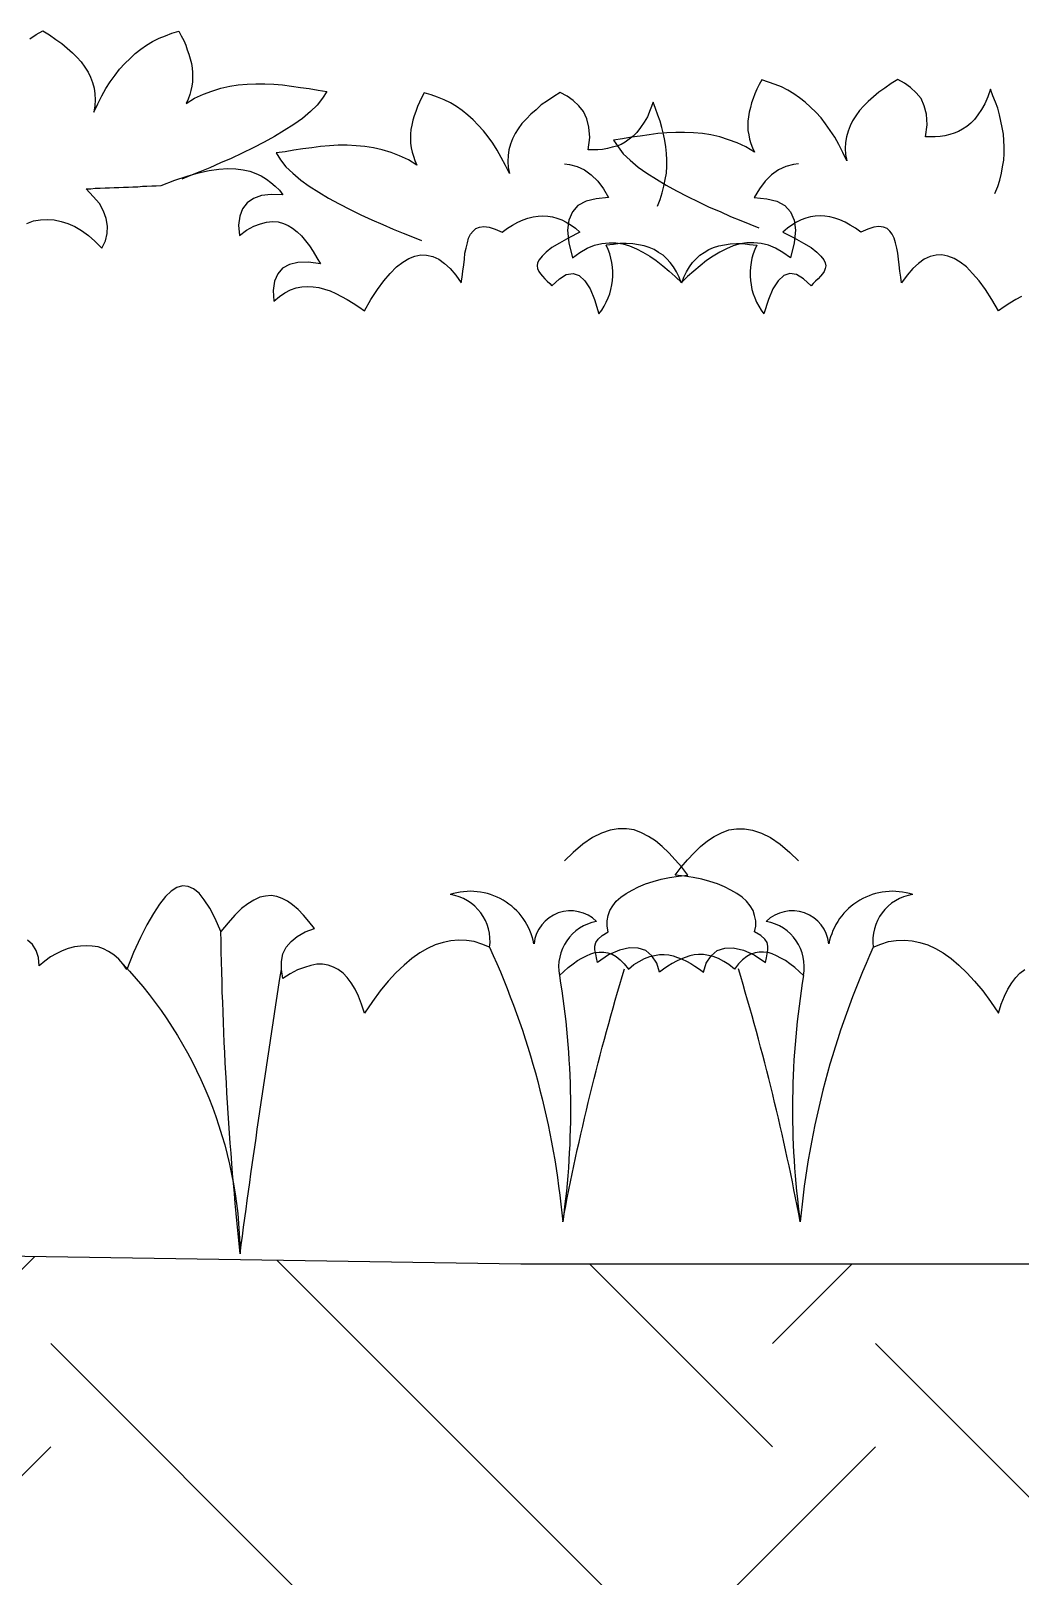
# Model space of a CAD drawing. Extents: x -24232 to 27340, y -23039 to 23489.
# Drawn here: x -17617 to -17277, y -22369 to -21839 of the extents above; entities that cross this region are included whole.
import ezdxf

# ---------------------------------------------------------------- set-up
doc = ezdxf.new("R2010")
doc.units = 0
doc.header["$LTSCALE"] = 10
doc.layers.add('0-HATCH', color=8, linetype='CONTINUOUS')
doc.layers.add('3', color=3, linetype='CONTINUOUS')

msp = doc.modelspace()

# ---------------------------------------------------------------- hatches: boundary and pattern name
at = {"layer": '0-HATCH'}
h = msp.add_hatch(dxfattribs=at)
h.set_pattern_fill('EARTH', color=256, scale=800, angle=45, style=0)
h.set_pattern_definition([(45, (5830.53, -1359.33), (3e-14, 282.8427), [200, -200]), (45, (5777.5, -1306.3), (3e-14, 282.8427), [200, -200]), (45, (5724.46, -1253.27), (3e-14, 282.8427), [200, -200]), (135, (5724.46, -1217.91), (-282.8427, 3e-14), [200, -200]), (135, (5777.5, -1164.88), (-282.8427, 3e-14), [200, -200]), (135, (5830.53, -1111.85), (-282.8427, 3e-14), [200, -200])])
h.paths.add_polyline_path([(-13068.16, -22639.61), (-13387.39, -22639.61), (-13387.39, -22239.61), (-13637.39, -22239.61), (-14387.39, -22239.61), (-14387.39, -22639.61), (-14830.76, -22639.61), (-14980.76, -22489.61), (-15794.02, -22489.61), (-15944.02, -22639.61), (-16019.56, -22639.61), (-16019.56, -22879.36), (-15938.93, -22879.36), (-15761.7, -22870.5), (-15584.46, -22852.79), (-14999.59, -22835.07), (-14840.08, -22835.07), (-14724.88, -22826.21), (-14485.61, -22835.07), (-13785.53, -22897.07), (-13555.13, -22905.93), (-13351.31, -22932.5), (-13068.16, -22932.5)])
h.paths.add_polyline_path([(-16019.56, -22639.61), (-16387.39, -22639.61), (-16387.39, -22239.61), (-16637.39, -22239.61), (-16689.11, -22239.61), (-16724, -22239.61), (-16772.32, -22240.78), (-16885.05, -22243.46), (-16911.89, -22246.15), (-16981.63, -22255.59, 0.004794), (-16982.63, -22264.65, 0.012207), (-16983.67, -22255.73), (-17000.47, -22256.88), (-17094.42, -22256.88), (-17131.01, -22256.88, 0.002551), (-17131.25, -22259.04, -0.000139), (-17131.17, -22256.88), (-17182.99, -22256.88), (-17266.2, -22262.24), (-17448.73, -22262.24), (-17655.92, -22259.04), (-17727.88, -22256.88), (-17781.56, -22251.51), (-17802.87, -22251.51, 0.018007), (-17804.55, -22264.65, 0.006955), (-17806.06, -22251.51), (-17827.19, -22251.51), (-17891.65, -22249.4, -0.018631), (-17889.28, -22265.65, -0.022253), (-17892.67, -22249.37), (-17990.93, -22246.15), (-18146.61, -22243.46), (-18184, -22232.99), (-18355.97, -22243.46), (-18471.39, -22243.46), (-18640.49, -22243.46), (-18726.38, -22246.15), (-18857.3, -22238.6), (-18927.7, -22243.46), (-18994.8, -22243.46), (-19032.38, -22251.51), (-19104.85, -22262.24), (-18393.63, -22533.93), (-18180.95, -22666.79), (-18092.33, -22693.36), (-17959.4, -22790.79), (-17853.06, -22835.07), (-17507.46, -22888.21), (-17436.56, -22888.21), (-17303.64, -22897.07), (-17011.2, -22897.07), (-16825.1, -22897.07), (-16444.05, -22852.79), (-16151.61, -22879.36), (-16071.86, -22879.36), (-16019.56, -22879.36)])

# ---------------------------------------------------------------- linework, layer by layer
at = {"layer": '3', "color": 11}
for points in [[(-17617.05, -21842.03), (-17614.97, -21840.51), (-17612.62, -21839.26), (-17612.62, -21839.26), (-17610.4, -21840.65), (-17608.19, -21842.17), (-17606.11, -21843.55), (-17604.31, -21845.21), (-17602.51, -21846.74), (-17600.99, -21848.26), (-17599.47, -21849.92), (-17598.22, -21851.72), (-17597.12, -21853.38), (-17596.29, -21855.18), (-17595.59, -21856.98), (-17595.04, -21858.92), (-17594.76, -21860.86), (-17594.63, -21862.93), (-17594.76, -21865.01), (-17595.18, -21867.08), (-17595.18, -21867.08), (-17593.8, -21864.32), (-17592.41, -21861.55), (-17591.03, -21859.06), (-17589.5, -21856.7), (-17587.84, -21854.49), (-17586.32, -21852.41), (-17584.52, -21850.47), (-17582.72, -21848.68), (-17580.92, -21847.01), (-17578.99, -21845.49), (-17577.05, -21844.11), (-17574.97, -21842.86), (-17572.76, -21841.75), (-17570.54, -21840.92), (-17568.33, -21840.09), (-17565.97, -21839.4), (-17565.97, -21839.4), (-17565.14, -21840.92), (-17564.31, -21842.59), (-17563.62, -21844.11), (-17563.07, -21845.77), (-17562.51, -21847.29), (-17562.1, -21848.81), (-17561.68, -21850.47), (-17561.41, -21852), (-17561.27, -21853.52), (-17561.27, -21855.04), (-17561.27, -21856.7), (-17561.55, -21858.23), (-17561.82, -21859.75), (-17562.24, -21861.13), (-17562.79, -21862.65), (-17563.48, -21864.18), (-17563.48, -21864.18), (-17560.58, -21862.38), (-17557.53, -21860.99), (-17554.63, -21859.89), (-17551.58, -21858.92), (-17548.54, -21858.23), (-17545.63, -21857.81), (-17542.58, -21857.53), (-17539.54, -21857.39), (-17536.49, -21857.39), (-17533.45, -21857.53), (-17530.4, -21857.81), (-17527.36, -21858.23), (-17524.31, -21858.64), (-17521.27, -21859.06), (-17518.22, -21859.61), (-17515.18, -21860.02), (-17515.18, -21860.02), (-17516.7, -21862.38), (-17518.5, -21864.73), (-17520.85, -21866.95), (-17523.62, -21869.3), (-17526.53, -21871.37), (-17529.85, -21873.45), (-17533.17, -21875.53), (-17536.77, -21877.46), (-17540.51, -21879.4), (-17544.24, -21881.2), (-17547.98, -21883), (-17551.72, -21884.52), (-17555.32, -21886.18), (-17558.78, -21887.57), (-17561.96, -21888.81), (-17565.01, -21890.06)], [(-17286.06, -21894.99), (-17286.06, -21894.99), (-17285.1, -21892.64), (-17284.4, -21890.43), (-17283.85, -21888.07), (-17283.43, -21885.86), (-17283.02, -21883.64), (-17282.88, -21881.29), (-17282.88, -21879.08), (-17283.02, -21876.86), (-17283.16, -21874.65), (-17283.57, -21872.43), (-17283.99, -21870.22), (-17284.54, -21868), (-17285.1, -21865.79), (-17285.93, -21863.71), (-17286.76, -21861.5), (-17287.59, -21859.28), (-17287.59, -21859.28), (-17288.56, -21861.91), (-17289.52, -21864.27), (-17290.63, -21866.2), (-17291.88, -21868), (-17293.12, -21869.66), (-17294.37, -21870.91), (-17295.75, -21872.02), (-17297.14, -21872.99), (-17298.52, -21873.82), (-17300.04, -21874.37), (-17301.57, -21874.79), (-17303.23, -21875.2), (-17304.89, -21875.48), (-17306.55, -21875.62), (-17308.21, -21875.62), (-17309.87, -21875.62), (-17309.87, -21875.62), (-17309.32, -21871.46), (-17309.59, -21867.86), (-17310.29, -21864.96), (-17311.39, -21862.47), (-17313.05, -21860.53), (-17314.99, -21858.73), (-17317.07, -21857.21), (-17319.42, -21855.96), (-17319.42, -21855.96), (-17321.64, -21857.35), (-17323.85, -21858.87), (-17325.93, -21860.25), (-17327.73, -21861.91), (-17329.52, -21863.44), (-17331.05, -21864.96), (-17332.57, -21866.62), (-17333.82, -21868.42), (-17334.92, -21870.08), (-17335.75, -21871.88), (-17336.45, -21873.68), (-17337, -21875.62), (-17337.28, -21877.55), (-17337.41, -21879.63), (-17337.28, -21881.71), (-17336.86, -21883.78), (-17336.86, -21883.78), (-17338.24, -21881.01), (-17339.63, -21878.25), (-17341.01, -21875.75), (-17342.54, -21873.4), (-17344.2, -21871.19), (-17345.72, -21869.11), (-17347.52, -21867.17), (-17349.32, -21865.37), (-17351.12, -21863.71), (-17353.05, -21862.19), (-17354.99, -21860.81), (-17357.07, -21859.56), (-17359.28, -21858.45), (-17361.5, -21857.62), (-17363.71, -21856.79), (-17366.07, -21856.1), (-17366.07, -21856.1), (-17366.9, -21857.62), (-17367.73, -21859.28), (-17368.42, -21860.81), (-17368.97, -21862.47), (-17369.53, -21863.99), (-17369.94, -21865.51), (-17370.36, -21867.17), (-17370.63, -21868.7), (-17370.77, -21870.22), (-17370.77, -21871.74), (-17370.77, -21873.4), (-17370.49, -21874.92), (-17370.22, -21876.45), (-17369.8, -21877.83), (-17369.25, -21879.35), (-17368.56, -21880.88), (-17368.56, -21880.88), (-17371.46, -21879.08), (-17374.51, -21877.69), (-17377.41, -21876.58), (-17380.46, -21875.62), (-17383.5, -21874.92), (-17386.41, -21874.51), (-17389.46, -21874.23), (-17392.5, -21874.09), (-17395.55, -21874.09), (-17398.59, -21874.23), (-17401.64, -21874.51), (-17404.68, -21874.92), (-17407.73, -21875.34), (-17410.77, -21875.75), (-17413.82, -21876.31), (-17416.86, -21876.72), (-17416.86, -21876.72), (-17415.34, -21879.08), (-17413.54, -21881.43), (-17411.19, -21883.64), (-17408.42, -21886), (-17405.51, -21888.07), (-17402.19, -21890.15), (-17398.87, -21892.23), (-17395.27, -21894.16), (-17391.53, -21896.1), (-17387.8, -21897.9), (-17384.06, -21899.7), (-17380.32, -21901.22), (-17376.72, -21902.88), (-17373.26, -21904.27), (-17370.08, -21905.51), (-17367.03, -21906.76)], [(-17401.81, -21899.4), (-17401.81, -21899.4), (-17400.84, -21897.05), (-17400.15, -21894.83), (-17399.59, -21892.48), (-17399.18, -21890.27), (-17398.76, -21888.05), (-17398.62, -21885.7), (-17398.62, -21883.49), (-17398.76, -21881.27), (-17398.9, -21879.06), (-17399.32, -21876.84), (-17399.73, -21874.63), (-17400.28, -21872.41), (-17400.84, -21870.2), (-17401.67, -21868.12), (-17402.5, -21865.91), (-17403.33, -21863.69), (-17403.33, -21863.69), (-17404.3, -21866.32), (-17405.27, -21868.68), (-17406.37, -21870.61), (-17407.62, -21872.41), (-17408.87, -21874.07), (-17410.11, -21875.32), (-17411.5, -21876.43), (-17412.88, -21877.4), (-17414.26, -21878.23), (-17415.79, -21878.78), (-17417.31, -21879.19), (-17418.97, -21879.61), (-17420.63, -21879.89), (-17422.29, -21880.02), (-17423.95, -21880.02), (-17425.61, -21880.02), (-17425.61, -21880.02), (-17425.06, -21875.87), (-17425.34, -21872.27), (-17426.03, -21869.37), (-17427.14, -21866.88), (-17428.8, -21864.94), (-17430.73, -21863.14), (-17432.81, -21861.62), (-17435.16, -21860.37), (-17435.16, -21860.37), (-17437.38, -21861.75), (-17439.59, -21863.28), (-17441.67, -21864.66), (-17443.47, -21866.32), (-17445.27, -21867.84), (-17446.79, -21869.37), (-17448.31, -21871.03), (-17449.56, -21872.83), (-17450.67, -21874.49), (-17451.5, -21876.29), (-17452.19, -21878.09), (-17452.74, -21880.02), (-17453.02, -21881.96), (-17453.16, -21884.04), (-17453.02, -21886.11), (-17452.6, -21888.19), (-17452.6, -21888.19), (-17453.99, -21885.42), (-17455.37, -21882.65), (-17456.76, -21880.16), (-17458.28, -21877.81), (-17459.94, -21875.6), (-17461.46, -21873.52), (-17463.26, -21871.58), (-17465.06, -21869.78), (-17466.86, -21868.12), (-17468.8, -21866.6), (-17470.73, -21865.22), (-17472.81, -21863.97), (-17475.03, -21862.86), (-17477.24, -21862.03), (-17479.45, -21861.2), (-17481.81, -21860.51), (-17481.81, -21860.51), (-17482.64, -21862.03), (-17483.47, -21863.69), (-17484.16, -21865.22), (-17484.71, -21866.88), (-17485.27, -21868.4), (-17485.68, -21869.92), (-17486.1, -21871.58), (-17486.38, -21873.1), (-17486.51, -21874.63), (-17486.51, -21876.15), (-17486.51, -21877.81), (-17486.24, -21879.33), (-17485.96, -21880.86), (-17485.54, -21882.24), (-17484.99, -21883.76), (-17484.3, -21885.28), (-17484.3, -21885.28), (-17487.21, -21883.49), (-17490.25, -21882.1), (-17493.16, -21880.99), (-17496.2, -21880.02), (-17499.25, -21879.33), (-17502.15, -21878.92), (-17505.2, -21878.64), (-17508.24, -21878.5), (-17511.29, -21878.5), (-17514.33, -21878.64), (-17517.38, -21878.92), (-17520.42, -21879.33), (-17523.47, -21879.75), (-17526.51, -21880.16), (-17529.56, -21880.72), (-17532.6, -21881.13), (-17532.6, -21881.13), (-17531.08, -21883.49), (-17529.28, -21885.84), (-17526.93, -21888.05), (-17524.16, -21890.41), (-17521.25, -21892.48), (-17517.93, -21894.56), (-17514.61, -21896.63), (-17511.01, -21898.57), (-17507.27, -21900.51), (-17503.54, -21902.31), (-17499.8, -21904.11), (-17496.06, -21905.63), (-17492.47, -21907.29), (-17489, -21908.68), (-17485.82, -21909.92), (-17482.78, -21911.17)], [(-17618.16, -21905.28), (-17615.8, -21904.45), (-17613.45, -21904.04), (-17611.1, -21903.9), (-17608.74, -21904.04), (-17606.39, -21904.59), (-17604.04, -21905.28), (-17601.68, -21906.39), (-17599.33, -21907.78), (-17596.98, -21909.44), (-17594.76, -21911.37), (-17592.41, -21913.73), (-17592.41, -21913.73), (-17591.17, -21911.24), (-17590.61, -21908.74), (-17590.47, -21906.25), (-17590.89, -21903.62), (-17591.86, -21901.13), (-17593.24, -21898.5), (-17595.32, -21896.01), (-17597.81, -21893.38), (-17597.81, -21893.38), (-17596.15, -21893.38), (-17594.63, -21893.24), (-17592.96, -21893.24), (-17591.3, -21893.1), (-17589.78, -21893.1), (-17588.12, -21892.97), (-17586.6, -21892.97), (-17584.94, -21892.83), (-17583.28, -21892.83), (-17581.75, -21892.69), (-17580.09, -21892.69), (-17578.43, -21892.55), (-17576.91, -21892.55), (-17575.25, -21892.41), (-17573.73, -21892.41), (-17572.06, -21892.27), (-17572.06, -21892.27), (-17567.36, -21890.47), (-17563.07, -21889.09), (-17559.19, -21887.98), (-17555.59, -21887.15), (-17552.27, -21886.74), (-17549.23, -21886.46), (-17546.46, -21886.6), (-17543.97, -21886.88), (-17541.61, -21887.43), (-17539.54, -21888.12), (-17537.74, -21888.95), (-17535.94, -21890.06), (-17534.42, -21891.31), (-17532.89, -21892.55), (-17531.51, -21893.94), (-17530.27, -21895.46), (-17530.27, -21895.46), (-17534.28, -21895.32), (-17537.6, -21895.73), (-17540.37, -21896.7), (-17542.58, -21898.23), (-17544.11, -21900.3), (-17545.07, -21902.79), (-17545.49, -21905.84), (-17545.21, -21909.44), (-17545.21, -21909.44), (-17542.72, -21907.64), (-17540.23, -21906.25), (-17538.02, -21905.42), (-17535.94, -21904.87), (-17533.86, -21904.59), (-17531.93, -21904.73), (-17530.13, -21905.28), (-17528.47, -21905.98), (-17526.94, -21906.95), (-17525.42, -21908.19), (-17523.9, -21909.58), (-17522.51, -21911.24), (-17521.13, -21913.04), (-17519.88, -21914.97), (-17518.64, -21917.05), (-17517.39, -21919.13), (-17517.39, -21919.13), (-17521.55, -21918.57), (-17525.14, -21918.71), (-17528.05, -21919.4), (-17530.4, -21920.65), (-17532.06, -21922.59), (-17533.17, -21925.08), (-17533.59, -21928.26), (-17533.45, -21932), (-17533.45, -21932), (-17531.51, -21930.34), (-17529.57, -21929.09), (-17527.64, -21928.12), (-17525.7, -21927.43), (-17523.76, -21927.01), (-17521.82, -21926.88), (-17519.88, -21927.01), (-17517.95, -21927.29), (-17516.01, -21927.85), (-17514.07, -21928.4), (-17512.13, -21929.37), (-17510.2, -21930.34), (-17508.26, -21931.44), (-17506.18, -21932.69), (-17504.24, -21933.94), (-17502.31, -21935.32), (-17502.31, -21935.32), (-17500.09, -21931.44), (-17497.88, -21927.98), (-17495.66, -21924.94), (-17493.45, -21922.45), (-17491.37, -21920.23), (-17489.16, -21918.57), (-17487.08, -21917.33), (-17485.01, -21916.5), (-17482.93, -21916.08), (-17480.99, -21916.22), (-17478.92, -21916.63), (-17476.84, -21917.6), (-17474.9, -21918.99), (-17472.96, -21920.79), (-17471.03, -21923), (-17469.09, -21925.63), (-17469.09, -21925.63), (-17468.81, -21923.69), (-17468.53, -21921.62), (-17468.26, -21919.54), (-17467.98, -21917.6), (-17467.84, -21915.53), (-17467.43, -21913.73), (-17467.01, -21911.93), (-17466.6, -21910.41), (-17465.9, -21909.02), (-17465.07, -21907.91), (-17464.11, -21907.08), (-17462.86, -21906.53), (-17461.34, -21906.39), (-17459.54, -21906.53), (-17457.46, -21907.22), (-17455.11, -21908.33), (-17455.11, -21908.33), (-17453.31, -21906.95), (-17451.51, -21905.84), (-17449.71, -21904.87), (-17447.91, -21904.04), (-17446.25, -21903.49), (-17444.45, -21903.07), (-17442.79, -21902.79), (-17441.13, -21902.65), (-17439.47, -21902.79), (-17437.81, -21903.07), (-17436.29, -21903.49), (-17434.62, -21904.04), (-17433.1, -21904.87), (-17431.44, -21905.84), (-17429.92, -21906.95), (-17428.4, -21908.33), (-17428.4, -21908.33), (-17432.27, -21910.27), (-17435.45, -21912.07), (-17438.08, -21913.59), (-17440.02, -21915.11), (-17441.41, -21916.5), (-17442.38, -21917.74), (-17442.93, -21918.85), (-17443.07, -21919.82), (-17442.93, -21920.79), (-17442.51, -21921.76), (-17441.96, -21922.59), (-17441.27, -21923.42), (-17440.44, -21924.25), (-17439.61, -21925.08), (-17438.78, -21925.91), (-17438.08, -21926.74), (-17438.08, -21926.74), (-17435.45, -21924.25), (-17433.1, -21922.86), (-17430.75, -21922.45), (-17428.67, -21923.14), (-17426.73, -21924.94), (-17424.94, -21927.71), (-17423.41, -21931.44), (-17421.89, -21936.29)], [(-17433.7, -21884.91), (-17431.98, -21885.08), (-17429.35, -21885.77), (-17426.86, -21886.88), (-17424.51, -21888.68), (-17422.29, -21890.75), (-17420.36, -21893.38), (-17418.56, -21896.43), (-17418.56, -21896.43), (-17422.85, -21896.84), (-17426.31, -21897.67), (-17429.08, -21899.19), (-17431.01, -21901.27), (-17432.26, -21904.18), (-17432.68, -21907.64), (-17432.26, -21911.93), (-17431.01, -21917.05), (-17431.01, -21917.05), (-17428.39, -21915.25), (-17425.89, -21913.73), (-17423.4, -21912.76), (-17420.91, -21912.21), (-17418.42, -21911.93), (-17416.07, -21911.93), (-17413.71, -21912.34), (-17411.36, -21913.04), (-17409.01, -21914), (-17406.79, -21915.11), (-17404.44, -21916.5), (-17402.23, -21918.02), (-17400.01, -21919.82), (-17397.8, -21921.62), (-17395.72, -21923.55), (-17393.51, -21925.63), (-17393.51, -21925.63), (-17392.81, -21923.69), (-17391.84, -21921.89), (-17390.88, -21920.23), (-17389.77, -21918.71), (-17388.52, -21917.46), (-17387.28, -21916.22), (-17385.75, -21915.25), (-17384.23, -21914.28), (-17382.57, -21913.59), (-17380.77, -21913.04), (-17378.83, -21912.62), (-17376.9, -21912.34), (-17374.68, -21912.21), (-17372.47, -21912.21), (-17370.25, -21912.48), (-17367.76, -21912.76)], [(-17353.48, -21884.91), (-17355.19, -21885.08), (-17357.82, -21885.77), (-17360.32, -21886.88), (-17362.67, -21888.68), (-17364.88, -21890.75), (-17366.82, -21893.38), (-17368.62, -21896.43), (-17368.62, -21896.43), (-17364.33, -21896.84), (-17360.87, -21897.67), (-17358.1, -21899.19), (-17356.16, -21901.27), (-17354.92, -21904.18), (-17354.5, -21907.64), (-17354.92, -21911.93), (-17356.16, -21917.05), (-17356.16, -21917.05), (-17358.79, -21915.25), (-17361.28, -21913.73), (-17363.78, -21912.76), (-17366.27, -21912.21), (-17368.76, -21911.93), (-17371.11, -21911.93), (-17373.46, -21912.34), (-17375.82, -21913.04), (-17378.17, -21914), (-17380.38, -21915.11), (-17382.74, -21916.5), (-17384.95, -21918.02), (-17387.17, -21919.82), (-17389.38, -21921.62), (-17391.46, -21923.55), (-17393.67, -21925.63), (-17393.67, -21925.63), (-17394.36, -21923.69), (-17395.33, -21921.89), (-17396.3, -21920.23), (-17397.41, -21918.71), (-17398.65, -21917.46), (-17399.9, -21916.22), (-17401.42, -21915.25), (-17402.95, -21914.28), (-17404.61, -21913.59), (-17406.41, -21913.04), (-17408.34, -21912.62), (-17410.28, -21912.34), (-17412.5, -21912.21), (-17414.71, -21912.21), (-17416.92, -21912.48), (-17419.42, -21912.76)], [(-17276.98, -21930.34), (-17278.92, -21931.44), (-17281, -21932.69), (-17282.93, -21933.94), (-17284.87, -21935.32), (-17284.87, -21935.32), (-17287.09, -21931.44), (-17289.3, -21927.98), (-17291.51, -21924.94), (-17293.73, -21922.45), (-17295.81, -21920.23), (-17298.02, -21918.57), (-17300.1, -21917.33), (-17302.17, -21916.5), (-17304.25, -21916.08), (-17306.19, -21916.22), (-17308.26, -21916.63), (-17310.34, -21917.6), (-17312.28, -21918.99), (-17314.21, -21920.79), (-17316.15, -21923), (-17318.09, -21925.63), (-17318.09, -21925.63), (-17318.37, -21923.69), (-17318.64, -21921.62), (-17318.92, -21919.54), (-17319.2, -21917.6), (-17319.34, -21915.53), (-17319.75, -21913.73), (-17320.17, -21911.93), (-17320.58, -21910.41), (-17321.27, -21909.02), (-17322.1, -21907.91), (-17323.07, -21907.08), (-17324.32, -21906.53), (-17325.84, -21906.39), (-17327.64, -21906.53), (-17329.72, -21907.22), (-17332.07, -21908.33), (-17332.07, -21908.33), (-17333.87, -21906.95), (-17335.67, -21905.84), (-17337.47, -21904.87), (-17339.27, -21904.04), (-17340.93, -21903.49), (-17342.73, -21903.07), (-17344.39, -21902.79), (-17346.05, -21902.65), (-17347.71, -21902.79), (-17349.37, -21903.07), (-17350.89, -21903.49), (-17352.55, -21904.04), (-17354.08, -21904.87), (-17355.74, -21905.84), (-17357.26, -21906.95), (-17358.78, -21908.33), (-17358.78, -21908.33), (-17354.91, -21910.27), (-17351.72, -21912.07), (-17349.09, -21913.59), (-17347.16, -21915.11), (-17345.77, -21916.5), (-17344.8, -21917.74), (-17344.25, -21918.85), (-17344.11, -21919.82), (-17344.25, -21920.79), (-17344.66, -21921.76), (-17345.22, -21922.59), (-17345.91, -21923.42), (-17346.74, -21924.25), (-17347.57, -21925.08), (-17348.4, -21925.91), (-17349.09, -21926.74), (-17349.09, -21926.74), (-17351.72, -21924.25), (-17354.08, -21922.86), (-17356.43, -21922.45), (-17358.51, -21923.14), (-17360.44, -21924.94), (-17362.24, -21927.71), (-17363.76, -21931.44), (-17365.29, -21936.29)], [(-17435.47, -22163.28), (-17435.47, -22163.28), (-17433.95, -22161.9), (-17432.43, -22160.51), (-17430.77, -22159.27), (-17429.24, -22158.16), (-17427.72, -22157.33), (-17426.2, -22156.5), (-17424.68, -22155.81), (-17423.29, -22155.39), (-17421.77, -22155.25), (-17420.25, -22155.25), (-17418.86, -22155.53), (-17417.34, -22155.94), (-17415.96, -22156.77), (-17414.57, -22157.88), (-17413.19, -22159.27), (-17411.8, -22161.07), (-17411.8, -22161.07), (-17409.87, -22159.54), (-17408.07, -22158.44), (-17406.27, -22157.47), (-17404.47, -22156.77), (-17402.81, -22156.36), (-17401.15, -22156.08), (-17399.49, -22156.08), (-17397.96, -22156.22), (-17396.44, -22156.5), (-17394.92, -22157.05), (-17393.4, -22157.61), (-17391.87, -22158.3), (-17390.35, -22159.13), (-17388.97, -22160.1), (-17387.44, -22161.07), (-17386.06, -22162.17), (-17386.06, -22162.17), (-17385.09, -22158.99), (-17383.43, -22156.5), (-17381.35, -22154.7), (-17378.72, -22153.87), (-17375.82, -22153.73), (-17372.36, -22154.56), (-17368.62, -22156.22), (-17364.74, -22158.85), (-17364.74, -22158.85), (-17364.47, -22157.19), (-17364.19, -22155.81), (-17363.91, -22154.42), (-17363.91, -22153.18), (-17364.19, -22151.93), (-17365.02, -22150.82), (-17366.41, -22149.58), (-17368.48, -22148.33), (-17368.48, -22148.33), (-17368.07, -22146.39), (-17368.07, -22144.46), (-17368.48, -22142.66), (-17369.03, -22141), (-17370, -22139.34), (-17371.25, -22137.81), (-17372.77, -22136.43), (-17374.57, -22135.18), (-17376.65, -22133.94), (-17378.86, -22132.83), (-17381.21, -22131.86), (-17383.84, -22131.03), (-17386.61, -22130.2), (-17389.52, -22129.65), (-17392.56, -22129.23), (-17395.75, -22128.82), (-17395.75, -22128.82), (-17393.67, -22126.05), (-17391.46, -22123.56), (-17389.24, -22121.2), (-17387.03, -22118.99), (-17384.68, -22117.05), (-17382.32, -22115.53), (-17379.83, -22114.28), (-17377.34, -22113.31), (-17374.71, -22112.9), (-17371.94, -22112.9), (-17369.17, -22113.45), (-17366.13, -22114.42), (-17363.08, -22115.94), (-17359.76, -22118.16), (-17356.44, -22121.07), (-17353.48, -22123.91)], [(-17351.71, -22163.28), (-17351.71, -22163.28), (-17353.23, -22161.9), (-17354.75, -22160.51), (-17356.41, -22159.27), (-17357.93, -22158.16), (-17359.46, -22157.33), (-17360.98, -22156.5), (-17362.5, -22155.81), (-17363.89, -22155.39), (-17365.41, -22155.25), (-17366.93, -22155.25), (-17368.32, -22155.53), (-17369.84, -22155.94), (-17371.22, -22156.77), (-17372.61, -22157.88), (-17373.99, -22159.27), (-17375.37, -22161.07), (-17375.37, -22161.07), (-17377.31, -22159.54), (-17379.11, -22158.44), (-17380.91, -22157.47), (-17382.71, -22156.77), (-17384.37, -22156.36), (-17386.03, -22156.08), (-17387.69, -22156.08), (-17389.22, -22156.22), (-17390.74, -22156.5), (-17392.26, -22157.05), (-17393.78, -22157.61), (-17395.31, -22158.3), (-17396.83, -22159.13), (-17398.21, -22160.1), (-17399.73, -22161.07), (-17401.12, -22162.17), (-17401.12, -22162.17), (-17402.09, -22158.99), (-17403.75, -22156.5), (-17405.82, -22154.7), (-17408.45, -22153.87), (-17411.36, -22153.73), (-17414.82, -22154.56), (-17418.56, -22156.22), (-17422.43, -22158.85), (-17422.43, -22158.85), (-17422.71, -22157.19), (-17422.99, -22155.81), (-17423.26, -22154.42), (-17423.26, -22153.18), (-17422.99, -22151.93), (-17422.16, -22150.82), (-17420.77, -22149.58), (-17418.7, -22148.33), (-17418.7, -22148.33), (-17419.11, -22146.39), (-17419.11, -22144.46), (-17418.7, -22142.66), (-17418.14, -22141), (-17417.17, -22139.34), (-17415.93, -22137.81), (-17414.41, -22136.43), (-17412.61, -22135.18), (-17410.53, -22133.94), (-17408.32, -22132.83), (-17405.96, -22131.86), (-17403.33, -22131.03), (-17400.56, -22130.2), (-17397.66, -22129.65), (-17394.61, -22129.23), (-17391.43, -22128.82), (-17391.43, -22128.82), (-17393.51, -22126.05), (-17395.72, -22123.56), (-17397.93, -22121.2), (-17400.15, -22118.99), (-17402.5, -22117.05), (-17404.86, -22115.53), (-17407.35, -22114.28), (-17409.84, -22113.31), (-17412.47, -22112.9), (-17415.24, -22112.9), (-17418, -22113.45), (-17421.05, -22114.42), (-17424.09, -22115.94), (-17427.42, -22118.16), (-17430.74, -22121.07), (-17433.7, -22123.91)], [(-17459.4, -22153.59), (-17459.4, -22153.59), (-17462.03, -22152.48), (-17464.66, -22151.65), (-17467.29, -22151.24), (-17470.06, -22151.1), (-17472.69, -22151.38), (-17475.32, -22151.93), (-17478.08, -22152.76), (-17480.71, -22154.01), (-17483.34, -22155.53), (-17486.11, -22157.47), (-17488.74, -22159.68), (-17491.51, -22162.31), (-17494.14, -22165.22), (-17496.91, -22168.54), (-17499.54, -22172.14), (-17502.31, -22176.15), (-17502.31, -22176.15), (-17503.28, -22173.11), (-17504.38, -22170.34), (-17505.49, -22167.99), (-17506.87, -22165.77), (-17508.26, -22163.97), (-17509.64, -22162.45), (-17511.3, -22161.2), (-17512.96, -22160.37), (-17514.76, -22159.68), (-17516.7, -22159.4), (-17518.64, -22159.4), (-17520.71, -22159.82), (-17522.93, -22160.51), (-17525.28, -22161.34), (-17527.77, -22162.73), (-17530.27, -22164.25), (-17530.27, -22164.25), (-17530.82, -22161.2), (-17530.82, -22158.44), (-17530.27, -22155.81), (-17529.16, -22153.59), (-17527.5, -22151.65), (-17525.42, -22149.85), (-17522.65, -22148.33), (-17519.47, -22147.09), (-17519.47, -22147.09), (-17521.41, -22144.73), (-17523.21, -22142.52), (-17525.01, -22140.58), (-17526.94, -22139.06), (-17528.74, -22137.81), (-17530.54, -22136.84), (-17532.34, -22136.15), (-17534.28, -22135.87), (-17536.22, -22136.01), (-17538.15, -22136.43), (-17540.23, -22137.4), (-17542.31, -22138.64), (-17544.52, -22140.3), (-17546.74, -22142.52), (-17549.09, -22145.15), (-17551.58, -22148.19), (-17551.58, -22148.19), (-17553.52, -22143.76), (-17555.32, -22140.17), (-17557.25, -22137.26), (-17559.05, -22135.04), (-17560.99, -22133.52), (-17562.79, -22132.69), (-17564.73, -22132.55), (-17566.67, -22133.11), (-17568.6, -22134.35), (-17570.54, -22136.15), (-17572.62, -22138.78), (-17574.69, -22141.96), (-17576.91, -22145.84), (-17579.12, -22150.27), (-17581.48, -22155.39), (-17583.83, -22161.2), (-17583.83, -22161.2), (-17585.21, -22159.27), (-17586.6, -22157.61), (-17588.26, -22156.22), (-17590.06, -22154.98), (-17591.86, -22154.14), (-17593.66, -22153.45), (-17595.73, -22153.18), (-17597.67, -22153.04), (-17599.75, -22153.18), (-17601.82, -22153.45), (-17603.9, -22154.01), (-17605.98, -22154.84), (-17608.05, -22155.81), (-17609.99, -22156.91), (-17611.93, -22158.3), (-17613.86, -22159.96), (-17613.86, -22159.96), (-17614.14, -22157.05), (-17614.97, -22154.7), (-17616.22, -22152.62), (-17617.88, -22151.1)], [(-17327.78, -22153.59), (-17327.78, -22153.59), (-17325.15, -22152.48), (-17322.52, -22151.65), (-17319.89, -22151.24), (-17317.12, -22151.1), (-17314.49, -22151.38), (-17311.86, -22151.93), (-17309.09, -22152.76), (-17306.46, -22154.01), (-17303.83, -22155.53), (-17301.07, -22157.47), (-17298.44, -22159.68), (-17295.67, -22162.31), (-17293.04, -22165.22), (-17290.27, -22168.54), (-17287.64, -22172.14), (-17284.87, -22176.15), (-17284.87, -22176.15), (-17283.9, -22173.11), (-17282.8, -22170.34), (-17281.69, -22167.99), (-17280.3, -22165.77), (-17278.92, -22163.97), (-17277.54, -22162.45), (-17275.87, -22161.2)]]:
    msp.add_lwpolyline(points, dxfattribs=at)
at = {"layer": '3'}
for points in [[(-17544.99, -22258.72, -0.021381), (-17551.58, -22148.19, -1.353584)], [(-17459.4, -22153.59, -0.084543), (-17434.33, -22247.74, 3.377403)], [(-17327.78, -22153.59, 0.084543), (-17352.85, -22247.74, -3.377403)], [(-17585.21, -22159.27, -0.188474), (-17544.99, -22258.72, 2.93483)], [(-17544.99, -22258.72, -0.005915), (-17530.82, -22161.2, -0.821168)], [(-17435.47, -22163.28, -0.075976), (-17434.33, -22247.74, -0.026994), (-17413.11, -22160.96, -0.63812)], [(-17351.71, -22163.28, 0.075976), (-17352.85, -22247.74, 0.026994), (-17374.07, -22160.96, 0.63812)]]:
    msp.add_lwpolyline(points, format="xyb", dxfattribs=at)
at = {"layer": '3', "color": 5}
msp.add_lwpolyline([(-17266.2, -22262.24), (-17448.73, -22262.24), (-17655.92, -22259.04), (-17727.88, -22256.88), (-17781.56, -22251.51), (-17827.19, -22251.51), (-17990.93, -22246.15), (-18146.61, -22243.46), (-18184, -22232.99), (-18184, -22232.99), (-18355.97, -22243.46), (-18471.39, -22243.46), (-18640.49, -22243.46), (-18726.38, -22246.15), (-18857.3, -22238.6), (-18927.7, -22243.46), (-18994.8, -22243.46), (-19032.38, -22251.51), (-19104.85, -22262.24), (-19104.85, -22262.24)], dxfattribs=at)
at = {"layer": '3', "color": 11}
for centre, start, end in [((-17439.15, -21922.58), 321.5388, 26.4545), ((-17348.03, -21922.58), 153.5455, 218.4612)]:
    msp.add_arc(centre, 22.04, start, end, dxfattribs=at)
at = {"layer": '3'}
for centre, radius, start, end in [((-17465.95, -22156.57), 22.19, 10.9831, 108.2921), ((-17475.25, -22151.33), 16.01, 351.8948, 81.6061), ((-17321.23, -22156.57), 22.19, 71.7079, 169.0169), ((-17311.93, -22151.33), 16.01, 98.3939, 188.1052), ((-17431.56, -22153.76), 12.68, 45.6741, 173.581), ((-17355.62, -22153.76), 12.68, 6.419, 134.3259), ((-17419.72, -22160.41), 16.01, 100.7275, 190.3165), ((-17367.46, -22160.41), 16.01, 349.6835, 79.2725)]:
    msp.add_arc(centre, radius, start, end, dxfattribs=at)

doc.saveas('drawing.dxf')
